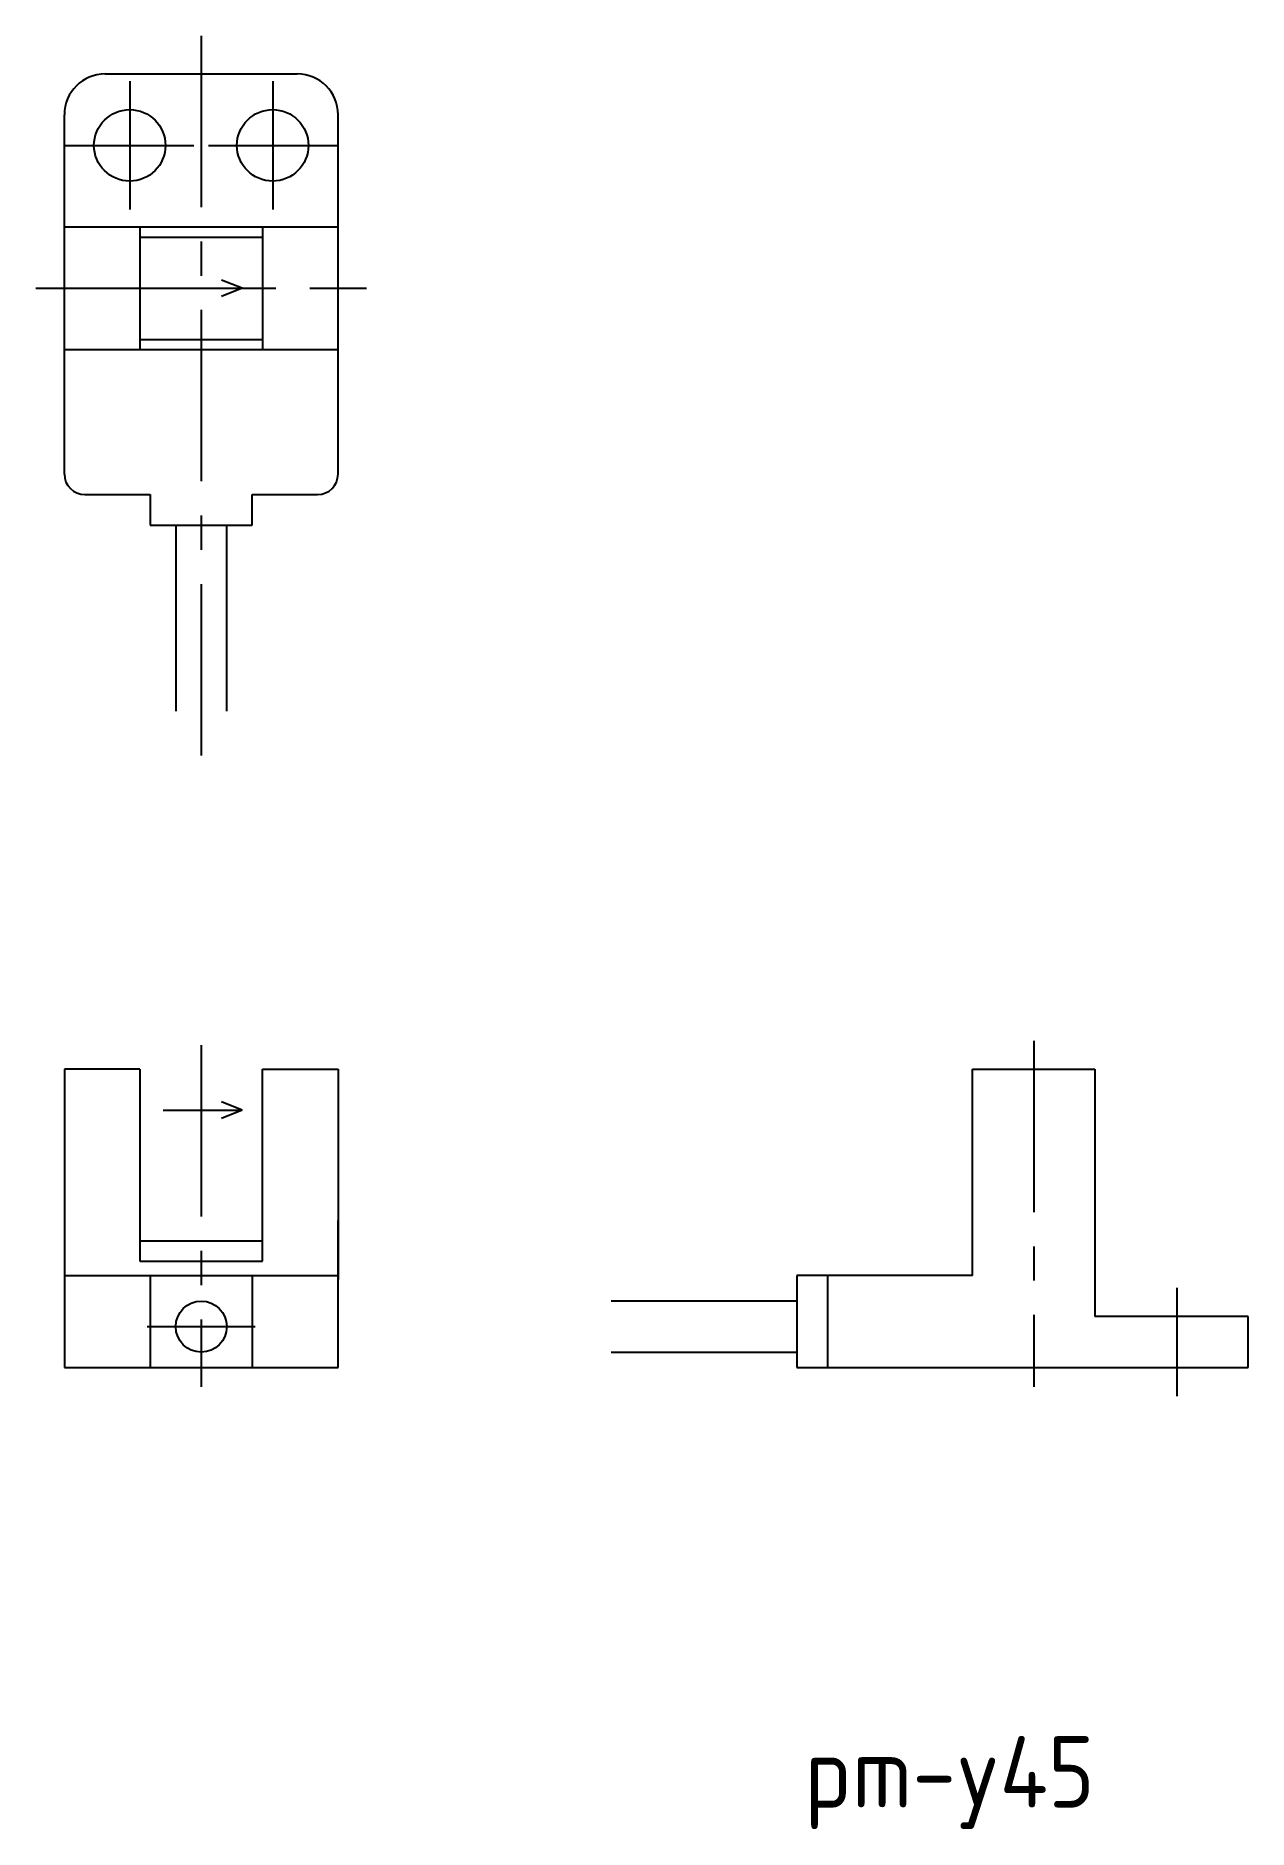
# Model space of a CAD drawing. Extents: x -158.2 to -98.8, y 448.8 to 536.6.
import ezdxf

# ---------------------------------------------------------------- set-up
doc = ezdxf.new("R2010")
doc.units = 0
doc.linetypes.add('CENTER', pattern=[13.421505, 8.388441, -1.677688, 1.677688, -1.677688])
doc.layers.get('0').update_dxf_attribs({"linetype": 'CONTINUOUS'})
doc.styles.get("Standard").update_dxf_attribs({"font": 'isocp.shx', "bigfont": 'extfont.shx'})

# ---------------------------------------------------------------- blocks, each defined once
blk = doc.blocks.new('*U4')
at = {"color": 2}
blk.add_text('pm-y45', height=3.5, dxfattribs=at).set_placement((-120.564, 449.849))

msp = doc.modelspace()

# ---------------------------------------------------------------- linework, layer by layer
at = {"color": 4, "linetype": 'CENTER'}
for p, q in [((-150.096, 536.602), (-150.096, 501.249)), ((-153.596, 534.387), (-153.596, 528.093)), ((-146.596, 534.387), (-146.596, 528.093)), ((-156.743, 531.24), (-150.449, 531.24)), ((-149.743, 531.24), (-143.449, 531.24)), ((-158.193, 524.24), (-141.999, 524.24)), ((-109.325, 487.395), (-109.325, 470.445)), ((-150.096, 487.176), (-150.096, 470.445)), ((-102.325, 475.295), (-102.325, 470.001)), ((-152.743, 473.398), (-147.449, 473.398))]:
    msp.add_line(p, q, dxfattribs=at)
at = {"color": 7, "linetype": 'CONTINUOUS'}
for p, q in [((-154.796, 534.74), (-145.396, 534.74)), ((-156.796, 515.14), (-156.796, 532.74)), ((-143.396, 515.14), (-143.396, 532.74)), ((-143.396, 527.24), (-156.796, 527.24)), ((-153.096, 527.24), (-153.096, 521.24)), ((-147.096, 527.24), (-147.096, 521.24)), ((-153.096, 526.74), (-147.096, 526.74)), ((-153.096, 521.74), (-147.096, 521.74)), ((-156.796, 521.24), (-143.396, 521.24)), ((-155.796, 514.14), (-152.596, 514.14)), ((-152.596, 514.14), (-152.596, 512.64)), ((-147.596, 512.64), (-147.596, 514.14)), ((-147.596, 514.14), (-144.396, 514.14)), ((-152.596, 512.64), (-147.596, 512.64)), ((-151.346, 512.64), (-151.346, 503.54)), ((-148.846, 503.54), (-148.846, 512.64)), ((-153.096, 485.998), (-156.796, 485.998)), ((-156.796, 485.998), (-156.796, 475.698)), ((-153.096, 485.998), (-153.096, 477.598)), ((-147.096, 477.598), (-147.096, 485.998)), ((-147.096, 485.998), (-143.396, 485.998)), ((-143.396, 485.998), (-143.396, 475.698)), ((-112.325, 475.898), (-112.325, 485.998)), ((-112.325, 485.998), (-106.325, 485.998)), ((-106.325, 485.998), (-106.325, 473.898)), ((-156.796, 478.598), (-156.796, 471.398)), ((-143.396, 471.398), (-143.396, 478.598)), ((-153.096, 477.598), (-147.096, 477.598)), ((-153.096, 477.598), (-153.096, 476.598)), ((-147.096, 476.598), (-147.096, 477.598)), ((-153.096, 476.598), (-147.096, 476.598)), ((-156.796, 475.898), (-143.396, 475.898)), ((-152.596, 475.898), (-152.596, 471.398)), ((-147.596, 475.898), (-147.596, 471.398)), ((-112.325, 475.898), (-120.925, 475.898)), ((-120.925, 475.898), (-120.925, 471.398)), ((-119.425, 475.898), (-119.425, 471.398)), ((-120.925, 474.648), (-130.025, 474.648)), ((-98.825, 473.898), (-106.325, 473.898)), ((-98.825, 471.398), (-98.825, 473.898)), ((-130.025, 472.148), (-120.925, 472.148)), ((-156.796, 471.398), (-143.396, 471.398)), ((-120.925, 471.398), (-98.825, 471.398))]:
    msp.add_line(p, q, dxfattribs=at)
at = {"color": 4, "linetype": 'CONTINUOUS'}
for p, q in [((-151.966, 524.24), (-148.096, 524.24)), ((-148.096, 524.24), (-149.096, 524.645)), ((-148.096, 524.24), (-149.096, 523.836)), ((-151.966, 483.998), (-148.096, 483.998)), ((-148.096, 483.998), (-149.096, 484.402)), ((-148.096, 483.998), (-149.096, 483.594))]:
    msp.add_line(p, q, dxfattribs=at)
at = {"color": 7, "linetype": 'CONTINUOUS'}
for centre, radius in [((-153.596, 531.24), 1.75), ((-146.596, 531.24), 1.75), ((-150.096, 473.398), 1.25)]:
    msp.add_circle(centre, radius, dxfattribs=at)
for centre, radius, start, end in [((-154.796, 532.74), 2, 90, 180), ((-145.396, 532.74), 2, 0, 90), ((-155.796, 515.14), 1, 180, 270), ((-144.396, 515.14), 1, 270, 0)]:
    msp.add_arc(centre, radius, start, end, dxfattribs=at)

# ---------------------------------------------------------------- block references
msp.add_blockref('*U4', (0, 0))

doc.saveas('drawing.dxf')
